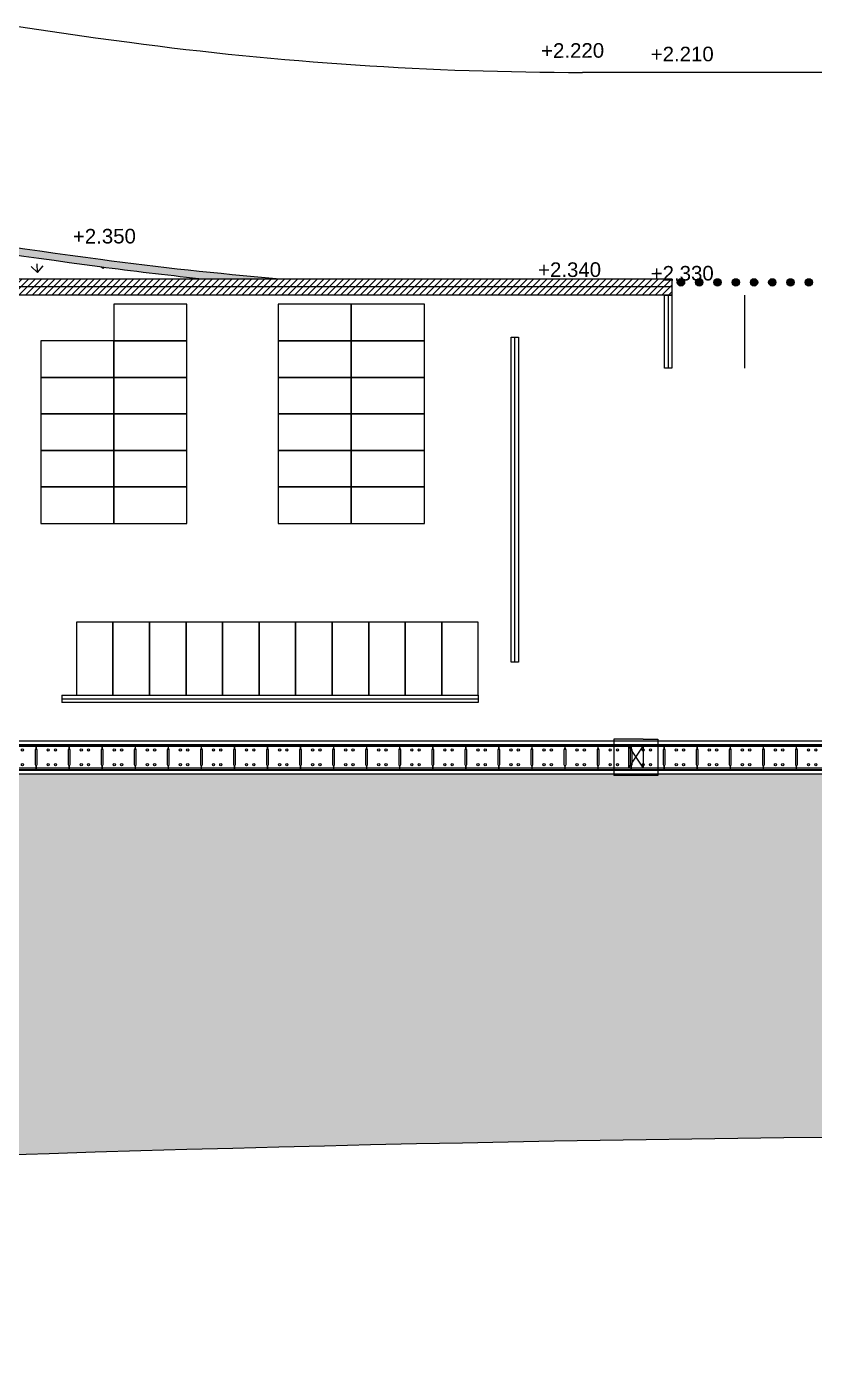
# Model space of a CAD drawing. Header units: millimetres. Extents: x -144017 to 231572, y -32146 to 76935.
# Drawn here: x -6666 to 14904, y -23395 to 12951 of the extents above; entities that cross this region are included whole.
import ezdxf

# ---------------------------------------------------------------- set-up
doc = ezdxf.new("R2010")
doc.units = ezdxf.units.MM
doc.header["$LTSCALE"] = 100
doc.header["$MEASUREMENT"] = 0
for name, color, linetype, lineweight in [('1', 1, 'Continuous', 18), ('1.Fence Wall', 2, 'Continuous', 15), ('2.Crash Barrier', 4, 'Continuous', 15), ('3.Curb', 6, 'Continuous', 15), ('8', 8, 'Continuous', 5), ('ARC_HATCH', 8, 'Continuous', 0), ('BOLLARD', 221, 'Continuous', 5), ('L1-DRAINAGE-LONG_DITCH', 12, 'Continuous', 9), ('TAN CANG-profile- REVISE1$0$8', 17, 'Continuous', 0), ('trench cover', 74, 'Continuous', 0)]:
    doc.layers.add(name, color=color, linetype=linetype, lineweight=lineweight)
doc.layers.add('1ST_ALIGSIDEWALK', color=5, linetype='Continuous')
doc.layers.add('ARC-PAKING-AR', color=9, linetype='Continuous', lineweight=0, true_color=0x808080)
doc.layers.add('Defpoint', color=160, linetype='Continuous', plot=False)
doc.styles.add('Arial', font='arial.ttf', dxfattribs={"width": 0.8, "height": 98.35329341317366})
doc.dimstyles.new('A3-500', dxfattribs={"dimscale": 0.5, "dimtxt": 1.6, "dimasz": 1.2, "dimexe": 0.5, "dimexo": 1, "dimgap": 0.5, "dimtad": 3, "dimdec": 0, "dimlfac": 1000, "dimdsep": 46, "dimtxsty": 'Arial', "dimcen": 0, "dimclrd": 256, "dimclre": 256, "dimclrt": 2, "dimadec": 0, "dimazin": 0, "dimtfac": 1, "dimtdec": 0, "dimtix": 1, "dimtmove": 2, "dimatfit": 3, "dimfxl": 1, "dimtfill": 1, "dimtfillclr": 11, "dimtolj": 1, "dimlwd": -1, "dimlwe": -1, "dimarcsym": 0})

# ---------------------------------------------------------------- blocks, each defined once
blk = doc.blocks.new('baixe')
at = {"layer": 'ARC-PAKING-AR'}
for points in [[(104.8337828309741, -6.349977781297639), (104.8337837440195, -5.3499777817633), (102.8337837442523, -5.349975956371054), (102.8337828307413, -6.349975956603885)], [(109.3337828316726, -6.349979606922716), (109.3337837448344, -5.349979605991393), (107.3337837446015, -5.349977780831978), (107.3337828319054, -6.349977780366316)], [(111.3337828319054, -6.349979605525732), (111.3337837437866, -5.349979606689885), (109.3337837448344, -5.3499777817633), (109.3337828316726, -6.34997778153047)], [(102.8337828315562, -7.349977781297639), (102.8337837441359, -6.349977781996131), (100.8337837441359, -6.349975957535207), (100.8337828309741, -7.349975957302377)], [(104.8337828313233, -7.349977781996131), (104.833783743903, -6.349977782927454), (102.833783743903, -6.349975957302377), (102.8337828307413, -7.349975955905393)], [(109.3337828323711, -7.349979606689885), (109.3337837446015, -6.349979606689885), (107.3337837450672, -6.349977779434994), (107.3337828319054, -7.349977780599147)], [(111.3337828319054, -7.349979607388377), (111.3337837448344, -6.349979605991393), (109.3337837450672, -6.349977780599147), (109.3337828314397, -7.349977780133486)], [(102.8337828308577, -8.349977781297639), (102.8337837441359, -7.3499777817633), (100.8337837441359, -7.349975956371054), (100.8337828307413, -8.349975957302377)], [(104.8337828316726, -8.3499777817633), (104.833783743903, -7.349977782694623), (102.8337837441359, -7.349975957535207), (102.8337828312069, -8.349975956836715)], [(109.3337828316726, -8.349979605525732), (109.3337837442523, -7.349979606224224), (107.3337837447179, -7.3499777817633), (107.3337828316726, -8.34997778153047)], [(111.3337828320218, -8.349979606689885), (111.3337837446015, -7.349979607155547), (109.3337837447179, -7.349977779900655), (109.3337828319054, -8.349977780366316)], [(102.8337828316726, -9.34997778153047), (102.8337837435538, -8.349977782927454), (100.8337837441359, -8.349975957768038), (100.8337828310905, -9.349975955905393)], [(104.8337828309741, -9.349977781297639), (104.8337837436702, -8.349977782228962), (102.8337837442523, -8.349975956371054), (102.8337828309741, -9.349975956138223)], [(109.3337828312069, -9.349979606457055), (109.3337837448344, -8.349979605991393), (107.3337837446015, -8.349977780599147), (107.3337828314397, -9.349977780133486)], [(111.3337828319054, -9.349979605525732), (111.3337837441359, -8.349979605758563), (109.3337837449508, -8.3499777817633), (109.3337828319054, -9.349977780133486)], [(102.8337828314397, -10.34997778246179), (102.8337837435538, -9.349977782228962), (100.8337837442523, -9.349975956371054), (100.8337828309741, -10.34997595730238)], [(104.8337828309741, -10.34997778246179), (104.833783743903, -9.349977782927454), (102.8337837435538, -9.349975957768038), (102.8337828306248, -10.34997595590539)], [(109.3337828323711, -10.34997960599139), (109.3337837446015, -9.349979607388377), (107.3337837450672, -9.349977780599147), (107.3337828319054, -10.34997778013349)], [(111.3337828322547, -10.34997960715555), (111.3337837448344, -9.349979605758563), (109.3337837450672, -9.349977780599147), (109.3337828315562, -10.34997778036632)], [(102.8337828306248, -11.34997778129764), (102.833783743903, -10.34997778292745), (100.8337837441359, -10.34997595637105), (100.8337828310905, -11.34997595613822)], [(104.8337828316726, -11.34997778269462), (104.833783743903, -10.34997778292745), (102.8337837442523, -10.34997595637105), (102.8337828316726, -11.3499759552069)], [(109.3337828319054, -11.34997960506007), (109.3337837446015, -10.34997960599139), (107.3337837447179, -10.3499777817633), (107.3337828319054, -11.34997778059915)], [(111.3337828323711, -11.34997960575856), (111.3337837446015, -10.34997960715555), (109.3337837448344, -10.34997778083198), (109.3337828314397, -11.34997778129764)], [(101.8088825778104, -16.04997698916122), (102.8088825780433, -16.04997790232301), (102.808884402737, -14.04997790348716), (101.8088844036683, -14.04997699055821)], [(102.8088825782761, -16.04997698962688), (103.8088825782761, -16.04997790162452), (103.8088844032027, -14.04997790395282), (102.8088844032027, -14.04997698985972)], [(103.8088825782761, -16.04997698962688), (104.8088825775776, -16.04997790278867), (104.8088844025042, -14.04997790232301), (103.8088844036683, -14.04997698939405)], [(104.8088825778104, -16.04997699009255), (105.8088825778104, -16.04997790325433), (105.8088844036683, -14.04997790255584), (104.8088844036683, -14.04997698939405)], [(105.8088825778104, -16.04997698939405), (106.8088825780433, -16.04997790255584), (106.808884402737, -14.04997790325433), (105.8088844036683, -14.04997699032538)], [(106.8088825783925, -16.04997698962688), (107.8088825782761, -16.04997790232301), (107.8088844033191, -14.04997790348716), (106.8088844032027, -14.04997699032538)], [(107.8088825785089, -16.04997698846273), (108.808882577694, -16.04997790185735), (108.8088844035519, -14.0499779030215), (107.8088844034355, -14.04997699032538)], [(108.8088825785089, -16.04997698962688), (109.8088825771119, -16.04997790278867), (109.8088844039012, -14.04997790255584), (108.8088844035519, -14.04997699055821)], [(109.8088825782761, -16.04997698962688), (110.8088825778104, -16.04997790232301), (110.8088844034355, -14.04997790278867), (109.8088844036683, -14.04997698939405)], [(110.8088825781597, -16.04997699055821), (111.8088825785089, -16.04997790325433), (111.8088844029699, -14.04997790255584), (110.8088844034355, -14.04997698939405)], [(111.8088825783925, -16.04997698985972), (112.8088825778104, -16.04997790278867), (112.8088844033191, -14.04997790255584), (111.8088844030863, -14.04997699009255)]]:
    blk.add_lwpolyline(points, close=True, dxfattribs=at)
blk = doc.blocks.new('A$C3DC14D9B')
at = {"ltscale": 0.5}
for p, q in [((0.1001648950582908, 0.5291190733466484), (-0.6849179066989128, 0.3753497846826418)), ((-0.6849179066989128, 0.3753497846826418), (-0.6464755845954642, 0.1790790841914713)), ((0.1001648948462305, 0.5291190735607456), (0.4927062960415814, 0.6060037181534169)), ((0.1386072171153501, 0.3328483731020242), (0.5311486182035878, 0.4097330176737159)), ((0.4927062960415814, 0.6060037181534169), (0.5311486182035878, 0.4097330176737159)), ((0.5311486182035878, 0.4097330176737159), (0.6464755847118795, -0.1790790837258101)), ((0.1386072172317654, 0.3328483728691936), (-0.6464755845954642, 0.1790790841914713)), ((-0.6464755845954642, 0.1790790841914713), (-0.5311486165737733, -0.4097330265212804)), ((0.6464755865745246, -0.1790790925733745), (-0.531148616457358, -0.4097330260556191)), ((0.6464755847118795, -0.1790790837258101), (0.6849179086610606, -0.3753497930678575)), ((-0.531148616457358, -0.4097330260556191), (-0.4927062940549378, -0.6060037264882318)), ((0.6849179086610606, -0.3753497930678575), (-0.4927062940549378, -0.6060037264882318))]:
    blk.add_line(p, q, dxfattribs=at)
at = {"layer": '1', "ltscale": 0.5}
for p, q in [((-0.2539341839728877, 0.2559637285303324), (-0.1386072152527049, -0.3328483814839274)), ((0.1386072171153501, 0.3328483731020242), (0.2539341858355328, -0.2559637371450663))]:
    blk.add_line(p, q, dxfattribs=at)
blk = doc.blocks.new('c1')
at = {"layer": 'trench cover'}
blk.add_lwpolyline([(875, 344.9046158749079), (875, 249.9046158749079), (850, 199.9046158749079), (850, -199.9046158749079), (875, -249.9046158749079), (875, -344.9046158749079), (-25, -344.9046158749079), (-25, -249.9046158749079), (0, -199.9046158749079), (0, 199.9046158749079), (-25, 249.9046158749079), (-25, 344.9046158749079)], close=True, dxfattribs=at)
for centre in [(303.5830373165081, 199.9046158749079), (503.5830373165081, 199.9046158749079), (303.5830373165081, -199.9046158749079), (503.5830373165081, -199.9046158749079)]:
    blk.add_circle(centre, 30, dxfattribs=at)
blk = doc.blocks.new('*U18')
at = {"layer": 'trench cover', "xscale": 0.001, "yscale": 0.001, "zscale": 0.001, "rotation": 11.08186863991496}
blk.add_blockref('c1', (-0.4170752537902445, -0.08168985578231514), dxfattribs=at)
blk = doc.blocks.new('*U19')
at = {"layer": 'L1-DRAINAGE-LONG_DITCH'}
for p in [(-44.40624763093276, -8.697566978200214), (-46.18249753617008, -9.045469657328224), (-45.29437258355141, -8.871518317764219), (-47.95874744140738, -9.393372336456233), (-47.07062248878873, -9.219420996892229), (-49.73499734664469, -9.741275015584241), (-48.84687239402604, -9.567323676020235), (-51.511247251882, -10.08917769471225), (-50.62312229926335, -9.915226355148246), (-53.28749715711932, -10.43708037384026), (-52.39937220450066, -10.26312903427625), (-55.95187201497528, -10.95893439253227), (-55.06374706235662, -10.78498305296827), (-54.17562210973797, -10.61103171340426), (-57.72812192021259, -11.30683707166028), (-56.83999696759393, -11.13288573209628), (-59.5043718254499, -11.65473975078829), (-58.61624687283125, -11.48078841122428), (-61.28062173068721, -12.0026424299163), (-60.39249677806855, -11.82869109035229), (-63.05687163592452, -12.3505451090443), (-62.16874668330586, -12.1765937694803), (-64.83312154116183, -12.69844778817231), (-63.94499658854317, -12.52449644860831), (-65.72124649378048, -12.87239912773632)]:
    blk.add_blockref('*U18', p, dxfattribs=at)
blk = doc.blocks.new('td trench')
at = {"layer": 'L1-DRAINAGE-LONG_DITCH', "ltscale": 0.011}
for p, q in [((12.68215374322608, -6.599997602403164), (144.9821537436219, -6.599972504191101)), ((12.68215376255102, -6.699997604126111), (144.9821537628304, -6.699972504051402)), ((12.68215389573015, -7.399997601984069), (144.9821538955439, -7.399972506798804)), ((12.68215391377453, -7.499997604172677), (144.9821539142868, -7.499972505960613))]:
    blk.add_line(p, q, dxfattribs=at)
at = {"layer": 'L1-DRAINAGE-LONG_DITCH', "ltscale": 3}
for points in [[(12.68215377232991, -6.749997603939846), (144.9821537721436, -6.74997250479646)], [(144.9821538866963, -7.349972504191101), (12.68215388641693, -7.349997602403164)]]:
    blk.add_lwpolyline(points, dxfattribs=at)
at = {"layer": 'L1-DRAINAGE-LONG_DITCH', "rotation": 348.9181313600851}
blk.add_blockref('*U19', (144.5321537624113, -7.049877120647579), dxfattribs=at)
at = {"layer": 'L1-DRAINAGE-LONG_DITCH', "ltscale": 0.011, "rotation": 348.9181313600851}
blk.add_blockref('A$C3DC14D9B', (94.43215382937342, -7.049982091411948), dxfattribs=at)
blk = doc.blocks.new('bollard H')
at = {"layer": 'BOLLARD'}
h = blk.add_hatch(color=256, dxfattribs=at)
h.dxf.hatch_style = 1
h.set_gradient(color1=(128, 128, 128), tint=1, name='SPHERICAL')
edge = h.paths.add_edge_path()
edge.add_arc((0, 0), 0.09999999999999998, -7.830578339736268, 352.1694216602637)
blk.add_circle((1.164153218269348e-10, 0), 0.09999999999999998, dxfattribs=at)
blk = doc.blocks.new('*U24')
at = {"layer": 'BOLLARD', "xscale": 999.9999999999999, "yscale": 999.9999999999999, "zscale": 999.9999999999999, "rotation": 7.830578339736208}
blk.add_blockref('bollard H', (0, 0), dxfattribs=at)
blk = doc.blocks.new('*U25')
at = {"layer": 'BOLLARD'}
for p in [(-476.8550779283506, 3467.363441385103), (-408.7329239385863, 2972.025806901517), (-340.6107699488219, 2476.688172417931), (-272.4886159590575, 1981.350537934345), (-204.3664619692931, 1486.012903450759), (-136.2443079795288, 990.6752689671724), (-68.12215398976439, 495.3376344835862), (0, 0)]:
    blk.add_blockref('*U24', p, dxfattribs=at)

msp = doc.modelspace()

# ---------------------------------------------------------------- hatches: boundary and pattern name
at = {"layer": 'ARC_HATCH'}
h = msp.add_hatch(dxfattribs=at)
h.set_pattern_fill('DOTS', color=256, scale=50, angle=-11.08186864417722)
h.set_pattern_definition([(359.9999999957378, (-30076.26285645965, -0.0005669035599566996), (39.68750000590475, 79.37499999704765), [0, -79.37500000000001])])
h.paths.add_polyline_path([(-17883.14934743935, 8777.898443421902, 0.4533728984114401), (-20372.32472414081, 6596.986340637872), (-20372.32472421241, 6049.99999315993), (-20172.32472400629, 6049.999977631756), (-20172.32472406392, 6596.986339954863, -0.4524053812416944), (-17915.80640878913, 8580.467712246667, 0.01629158649225348), (-4664.519013169978, 6373.973033434711, 0.006821864776910215), (-1949.705397876911, 6049.99856659901), (167.4445917347912, 6049.998402731522, -0.01208638886988303), (-4638.112853406288, 6572.222156306991, -0.01629975973042252)])
at = {"layer": 'ARC_HATCH', "ltscale": 0.8}
h = msp.add_hatch(dxfattribs=at)
h.set_pattern_fill('ANSI31', color=256, scale=39.99999999999999, angle=-11.08186864417722)
h.set_pattern_definition([(44.99999999573775, (-30076.26285645965, -0.0005669035599566996), (-89.80256120401106, 89.80256121737196), [])])
edge = h.paths.add_edge_path()
edge.add_line((11000.02120304754, 5599.999993464939), (-19922.32472437801, 5599.999995861901))
edge.add_line((-19922.32472437801, 5599.999995861901), (-19922.32472427934, 5300.022793165699))
edge.add_arc((-19522.3247243299, 5300.022793329669), 399.9999999494466, 180.000000023487, 269.9999999866556)
edge.add_line((-19522.32472442306, 4900.022793380223), (-19299.97879739001, 4900.022793131007))
edge.add_line((-19299.97879739001, 4900.022793131007), (-19299.97879769665, 4449.999996080151))
edge.add_line((-19299.97879769665, 4449.999996080151), (-19522.32472395664, 4449.99999593501))
edge.add_arc((-19522.32472418556, 5299.999995945556), 850.0000000105465, 180.0000000099176, 270.0000000154307, ccw=False)
edge.add_line((-20372.32472419611, 5299.999995798426), (-20372.32472428022, 6050.022793181066))
edge.add_line((-20372.32472428022, 6050.022793181066), (11000.02120312018, 6050.022790561634))
edge.add_line((11000.02120312018, 6050.022790561634), (11000.02120304754, 5599.999993464939))
at = {"layer": 'TAN CANG-profile- REVISE1$0$8'}
h = msp.add_hatch(dxfattribs=at)
h.set_pattern_fill('GRASS', color=256, scale=69.99999999999999, angle=-11.08186864417722)
h.set_pattern_definition([(90, (-30076.26285645965, -0.0005669035599566996), (-1257.235856706474, 1257.235856893526), [333.375, -2181.0967136]), (44.99999999573775, (-30076.26285645965, -0.0005669035599566996), (-1257.235856856155, 1257.235857043208), [333.3749999999998, -1444.624999999999]), (134.9999999957377, (-30076.26285645965, -0.0005669035599566996), (-1257.235857043208, -1257.235856856155), [333.3749999999999, -1444.625])])
edge = h.paths.add_edge_path(flags=16)
edge.add_line((89252.22992804041, -999.9926423951983), (88252.22992826605, -999.9928319306928))
edge.add_arc((88252.22983365733, -499.9928315902071), 500.0000001727975, 180.0000108688295, 270.00001085317393, ccw=False)
edge.add_line((87752.22983355733, -499.9929264728853), (87752.22964395469, 500.007072958746))
edge.add_arc((88252.22964410542, 500.0071678390668), 500.0000001951738, 90.00001086626543, 180.0000108662654, ccw=False)
edge.add_line((88252.22954936267, 1000.007168033102), (89252.22954959402, 1000.007357479102))
edge.add_arc((89252.22964414256, 500.0073573933332), 499.9999999219319, 1.084264658857137e-05, 90.0000108452108, ccw=False)
edge.add_line((89752.22964419669, 500.0074520420167), (89752.2298335261, -499.9925475733471))
edge.add_arc((89252.2298333688, -499.9926424580626), 500.0000001951738, -89.99998914169782, 1.0866265483855386e-05, ccw=False)
edge = h.paths.add_edge_path(flags=16)
edge.add_line((117752.2298318279, -499.9872363727773), (117752.229645648, 500.0127635747485))
edge.add_arc((118252.2296456771, 500.0128568067157), 499.9999999961491, 90.00001062549069, 180.0000106804207, ccw=False)
edge.add_line((118252.229552923, 1000.012856611225), (119252.2295530543, 1000.013042517996))
edge.add_arc((119252.2296460085, 500.0130429020501), 499.9999998371518, 1.0654237826202007e-05, 90.00001065680198, ccw=False)
edge.add_line((119752.2296459758, 500.013135867106), (119752.2298317683, -499.9868642417714))
edge.add_arc((119252.2298318928, -499.9869572665484), 499.9999999513964, -89.99998933010659, 1.0654237826202007e-05, ccw=False)
edge.add_line((119252.2299249977, -999.9869571398012), (118252.2299252787, -999.9871433645603))
edge.add_arc((118252.2298320751, -499.987143219565), 500.0000001103937, 180.0000106752925, 270.0000106778566, ccw=False)
edge = h.paths.add_edge_path(flags=16)
edge.add_line((147752.2298337748, -499.981553552323), (147752.2296438046, 500.0184464257909))
edge.add_arc((148252.2296438295, 500.0185413421423), 499.9999999666846, 90.00001088448522, 180.0000108713937, ccw=False)
edge.add_line((148252.2295488071, 1000.018541348021), (149252.2295486015, 1000.018731591379))
edge.add_arc((149252.2296437244, 500.0187314101786), 500.0000002399265, 1.089501250817193e-05, 90.00001089244842, ccw=False)
edge.add_line((149752.2296438243, 500.0188262928277), (149752.2298337496, -499.9811739137513))
edge.add_arc((149252.2298336525, -499.9812685787037), 500.0000000809292, -89.99998912064308, 1.086882957679336e-05, ccw=False)
edge.add_line((149252.2299286293, -999.9812688185484), (148252.2299288797, -999.981458833412))
edge.add_arc((148252.2298339918, -499.9814586925495), 500.0000001951738, 180.0000108662654, 270.0000108662654, ccw=False)
edge = h.paths.add_edge_path()
edge.add_line((71249.89730795065, -7499.996410931664), (61964.38365299813, -7499.997815003007))
edge.add_line((61964.38365302136, -7499.997814884176), (61964.38370115517, -7749.997812513117))
edge.add_line((61964.38370116637, -7749.997812581772), (60564.38365354118, -7499.998080530058))
edge.add_line((60564.38365358283, -7499.998080477468), (-71735.61634721723, -7500.023168075597))
edge.add_line((-71735.61634722305, -7500.023168129497), (-71735.61633779087, -7550.023166952858))
edge.add_line((-71735.61633785433, -7550.023166889179), (-72835.89156514447, -7550.0233755839))
edge.add_line((-72835.89156516257, -7550.023375584191), (-77597.82428514755, -7550.014109972923))
edge.add_line((-77597.82428508968, -7550.014110103832), (-77597.82428477202, -7680.00928200176))
edge.add_line((-77597.82428481823, -7680.009281912993), (-107997.8242841528, -7680.00928104081))
edge.add_line((-107997.8242841239, -7680.009281101491), (-107997.824283935, -2300.029344686045))
edge.add_line((-107997.8242839302, -2300.029344482027), (-108397.8242842477, -2300.02934424745))
edge.add_line((-108397.8242841961, -2300.029344308772), (-108397.8242838832, -900.029344580922))
edge.add_line((-108397.8242839702, -900.0293447005388), (-107997.8242844077, -900.0293445499847))
edge.add_line((-107997.8242843604, -900.0293445023126), (-107997.8242828778, 10799.99071898192))
edge.add_line((-107997.8242829496, 10799.99071889158), (-82399.97879703534, 10799.99071673185))
edge.add_line((-82399.97879700013, 10799.99071683886), (-82399.97876938675, 27159.63416912858))
edge.add_arc((-90198.76081603937, 27159.64090891925), 7798.782046660333, -4.951540799689846e-05, 54.87870966651582)
edge.add_arc((-90444.17256359258, 19645.15376595821), 14677.17007369409, 71.19103231802849, 162.9588049963515)
edge.add_line((-104476.9311660268, 23946.43350333004), (-111467.0947107264, 1864.629285522329))
edge.add_arc((-97166.51261818147, -2662.32904853631), 14999.99999812235, 162.4344195154996, 215.2158596385753)
edge.add_line((-109421.2922499677, -11312.20628013287), (-105377.9799650058, -17040.59984098366))
edge.add_arc((-93123.20033260799, -8390.72260814978), 14999.99999938978, 215.2158596412977, 274.2562838386268)
edge.add_line((-92009.93240500154, -23349.35337772957), (-49995.04976506079, -20222.47485286111))
edge.add_arc((26004.04076379299, -1041398.335579772), 1024000.000142811, 89.75311012119721, 94.25628383824483, ccw=False)
edge.add_line((30416.48537493753, -17407.84215471291), (231572.3973175572, -18274.63665028839))
edge.add_line((231572.3973176681, -18274.63665015259), (231571.3143646722, 3725.572263129259))
edge.add_line((231571.3143646309, 3725.572263072827), (96650.88894074096, 4306.953546874807))
edge.add_line((96650.88894069992, 4306.953546844888), (88543.91269833592, 4665.005323740537))
edge.add_arc((87764.7410890031, -634.2084488558176), 5356.190344418337, 81.63543185097565, 142.3703643290098)
edge.add_line((83522.7778869106, 2636.039737227431), (81426.71238279573, 68.19384043765604))
edge.add_arc((75393.57680101029, 8076.745108986361), 10026.74515338899, 270.0047742223393, 306.9920562464024, ccw=False)
edge.add_line((75394.41228856216, -1950.00000956346), (72991.1444458125, -1950.000009303825))
edge.add_line((72991.14444588649, -1950.000009231037), (71250.02120208423, -1950.000009135256))
edge.add_line((71250.02120211726, -1950.00000917018), (71249.89730802932, -7499.996410835098))
h = msp.add_hatch(dxfattribs=at)
h.set_pattern_fill('GRASS', color=256, scale=50, angle=-7.781868644177224)
h.set_pattern_definition([(93.29999999573769, (-44901.1630892065, -27484.07702812337), (-948.2304913267066, 844.842550380994), [238.125, -1557.926224]), (48.29999999573774, (-44901.1630892065, -27484.07702812337), (-948.2304914395992, 844.8425504815775), [238.125, -1031.875]), (138.2999999957377, (-44901.1630892065, -27484.07702812337), (-844.8425504815775, -948.230491439599), [238.125, -1031.875])])
edge = h.paths.add_edge_path()
edge.add_arc((-18172.32472446869, 6596.986340157222), 1999.999999686698, 82.63099273700482, 179.9999999903874)
edge.add_line((-20172.32472416037, 6596.986340702628), (-20172.3262006295, 6050.022792981006))
edge.add_line((-20172.32620066177, 6050.022792816482), (-1949.695904064516, 6049.997564824007))
edge.add_arc((8523.274879601027, 105347.2548406389), 99848.02661803161, 262.41027308793434, 263.9792221686605, ccw=False)
edge.add_arc((22560.27047984832, 210768.813568017), 206200.0000005805, 258.6796026085634, 262.41302890121096, ccw=False)

# ---------------------------------------------------------------- linework, layer by layer
at = {"layer": '1', "ltscale": 0.1}
msp.add_line((10900.02120342664, 5600.000021056389), (10900.02328812209, 3599.999065699929), dxfattribs=at)
at = {"layer": '1'}
for points in [[(-61403.2624214949, 29247.12025641775, 0.07534880944601104), (-3845.926955273666, 12519.69569572899)], [(-3845.926958829048, 12519.69569618243, 0.03309263222905994), (8556.019558860047, 11696.78152304603)]]:
    msp.add_lwpolyline(points, format="xyb", dxfattribs=at)
msp.add_lwpolyline([(70368.92482633662, 11690.8854408765), (8556.019558626052, 11696.78152309186)], dxfattribs=at)
at = {"layer": '1', "ltscale": 0.1, "flags": 128}
msp.add_lwpolyline([(11000.02120297955, 5825.011391790758), (-20147.32472432614, 5824.998780623748), (-20147.32472427329, 5300.011394610512, 0.4142135624397733), (-19522.32472409576, 4675.0113945177), (-19299.97879748483, 4675.011394594127)], format="xyb", dxfattribs=at)
for points in [[(6700.021201662079, -4450.000005798443), (6700.021202035656, 4449.99999506012)], [(-5699.97879829508, -5450.000003711699), (5700.021201659285, -5450.00000509058)]]:
    msp.add_lwpolyline(points, dxfattribs=at)
at = {"layer": '1.Fence Wall'}
msp.add_line((-5699.978798379889, -5350.000005229667), (-5699.978798180062, -5550.000003900292), dxfattribs=at)
at = {"layer": '1.Fence Wall', "flags": 128}
for points in [[(11000.02120299824, 5600.00007632011), (11000.02328793681, 3599.999065766664), (10800.02328802756, 3599.999065445038), (10800.02120287326, 5599.999965741998)], [(6600.021202149801, 4449.999995250255), (6800.021202130127, 4449.999995315011), (6800.021201593743, -4450.000005754613), (6600.021201613359, -4450.00000581934)]]:
    msp.add_lwpolyline(points, close=True, dxfattribs=at)
msp.add_lwpolyline([(-5699.978798262891, -5350.000005252572), (5700.021201553929, -5350.000007333379), (5700.021201530588, -5550.000002801971), (-5699.978798286291, -5550.000000721164)], dxfattribs=at)
at = {"layer": '1ST_ALIGSIDEWALK'}
msp.add_arc((26001.88623568456, -1041398.326153411), 1023999.999999853, 89.75311011892629, 94.2562838401491, dxfattribs=at)
at = {"layer": '2.Crash Barrier', "flags": 128}
msp.add_lwpolyline([(11000.02120304754, 5599.999993464939), (-19922.32472437801, 5599.999995861901), (-19922.32472427934, 5300.022793165699, 0.4142135621848151), (-19522.32472442306, 4900.022793380223), (-19299.97879739001, 4900.022793131007), (-19299.97879769665, 4449.999996080151), (-19522.32472395664, 4449.99999593501, -0.4142135624012778), (-20372.32472419611, 5299.999995798426), (-20372.32472428022, 6050.022793181066), (11000.02120312018, 6050.022790561634)], format="xyb", close=True, dxfattribs=at)
at = {"layer": '3.Curb', "flags": 128}
for points in [[(167.4545354688889, 6049.997564662859, -0.01208641386547303), (-4638.112871066376, 6572.222158551216, -0.01629975970564226), (-17883.14934486564, 8777.898442917794)], [(-1949.695904052816, 6049.997564956459, -0.006821888735580864), (-4664.519068490132, 6373.973040625686, -0.01629158642475643), (-17915.80640902306, 8580.467712292477)]]:
    msp.add_lwpolyline(points, format="xyb", dxfattribs=at)
at = {"layer": '8', "ltscale": 0.5}
for p, q in [((9812.22899702302, -6749.998415897717), (10212.22911130619, -7349.998349022266)), ((9812.229111202818, -7349.998424923833), (10212.22899731447, -6749.998340275983))]:
    msp.add_line(p, q, dxfattribs=at)

# ---------------------------------------------------------------- block references
at = {"layer": 'ARC-PAKING-AR', "xscale": 1000, "yscale": 1000, "zscale": 1000, "rotation": 359.9999999957378}
msp.add_blockref('baixe', (-107108.8613748848, 10699.97778462881), dxfattribs=at)
at = {"layer": 'BOLLARD', "rotation": 262.1693694099351}
msp.add_blockref('*U25', (11250.02120282745, 5950.000354822754), dxfattribs=at)
at = {"layer": 'L1-DRAINAGE-LONG_DITCH', "xscale": 1000, "yscale": 1000, "zscale": 1000, "rotation": 359.9999999957378}
msp.add_blockref('td trench', (-84419.9247747525, -0.01627977311727591), dxfattribs=at)

# ---------------------------------------------------------------- texts
at = {"layer": 'Defpoint', "style": 'Arial'}
for s, p in [('+2.220', (7422.20410454768, 12093.7778497012)), ('+2.210', (10422.20410489198, 11996.05049030654)), ('+2.350', (-5397.103373956343, 7010.776899466349)), ('+2.340', (7338.581783401198, 6094.360602610337)), ('+2.330', (10422.20410476421, 5996.050517538795))]:
    msp.add_text(s, height=400, rotation=0.1694216619543684, dxfattribs=at).set_placement(p)

# ---------------------------------------------------------------- leaders
msp.add_leader([(13000.02328743652, 3600.000170675543), (13000.02120285056, 5599.99976525479)], dimstyle='A3-500', override={"dimgap": 0.5, "dimtad": 0})

doc.saveas('drawing.dxf')
